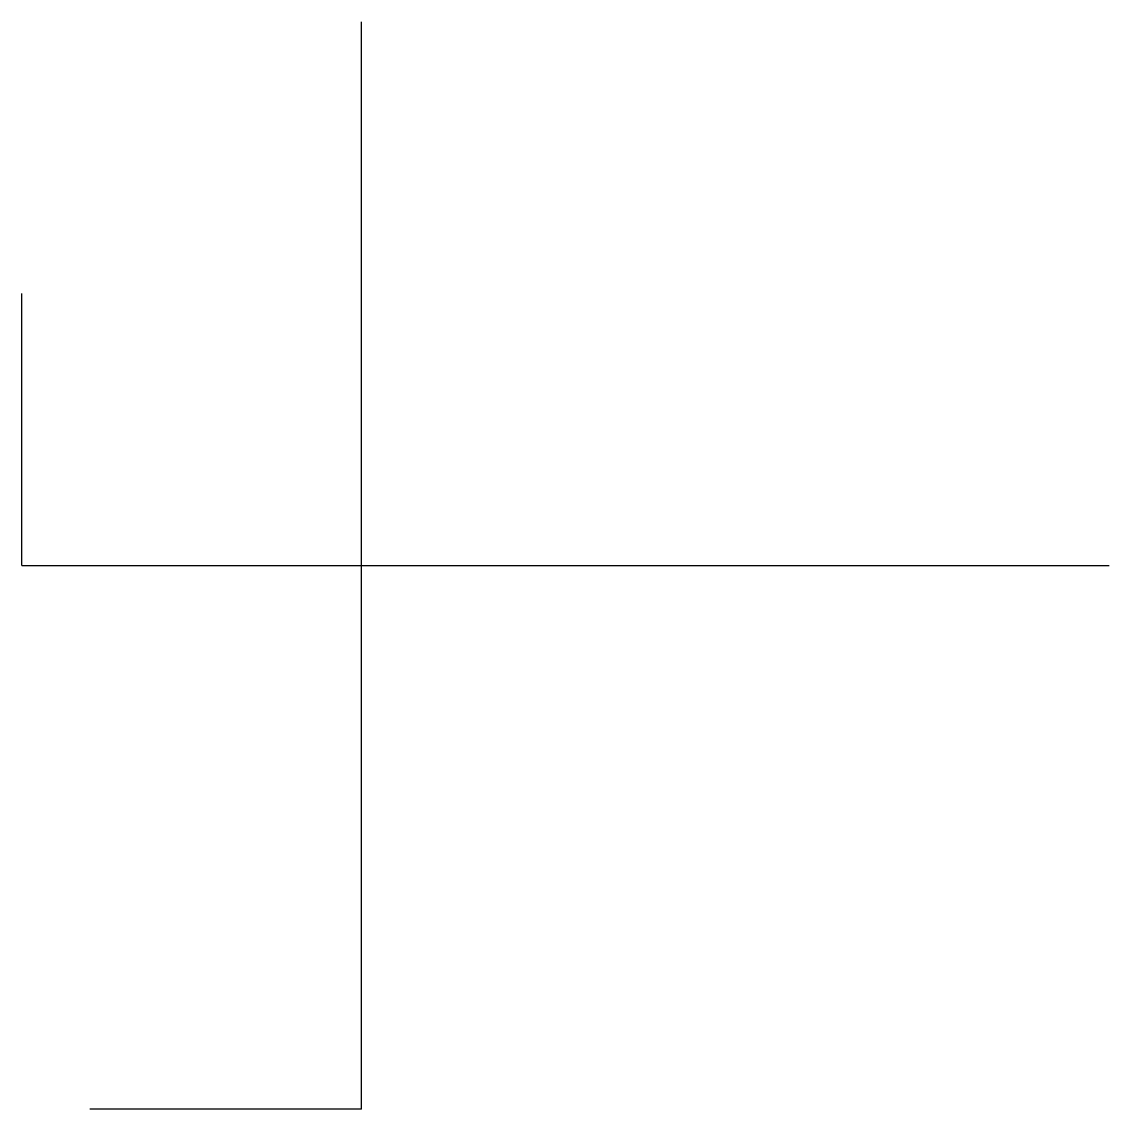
# Model space of a CAD drawing. Units: millimetres at full size, sheet at 1:100. Extents: x -15551 to 8939, y -15735 to 8755.
import ezdxf

# ---------------------------------------------------------------- set-up
doc = ezdxf.new("R2010")
doc.units = ezdxf.units.MM
doc.header["$LTSCALE"] = 100
doc.layers.add('0-0', color=7, linetype='Continuous')

msp = doc.modelspace()

# ---------------------------------------------------------------- linework, layer by layer
at = {"layer": '0-0'}
for p, q in [((-7898, -15734.7), (-7898, 8755.1)), ((-15551, -3489.8), (-15551, 2632.7)), ((-15551, -3489.8), (8938.8, -3489.8)), ((-7898, -15734.7), (-14020.4, -15734.7))]:
    msp.add_line(p, q, dxfattribs=at)

doc.saveas('drawing.dxf')
